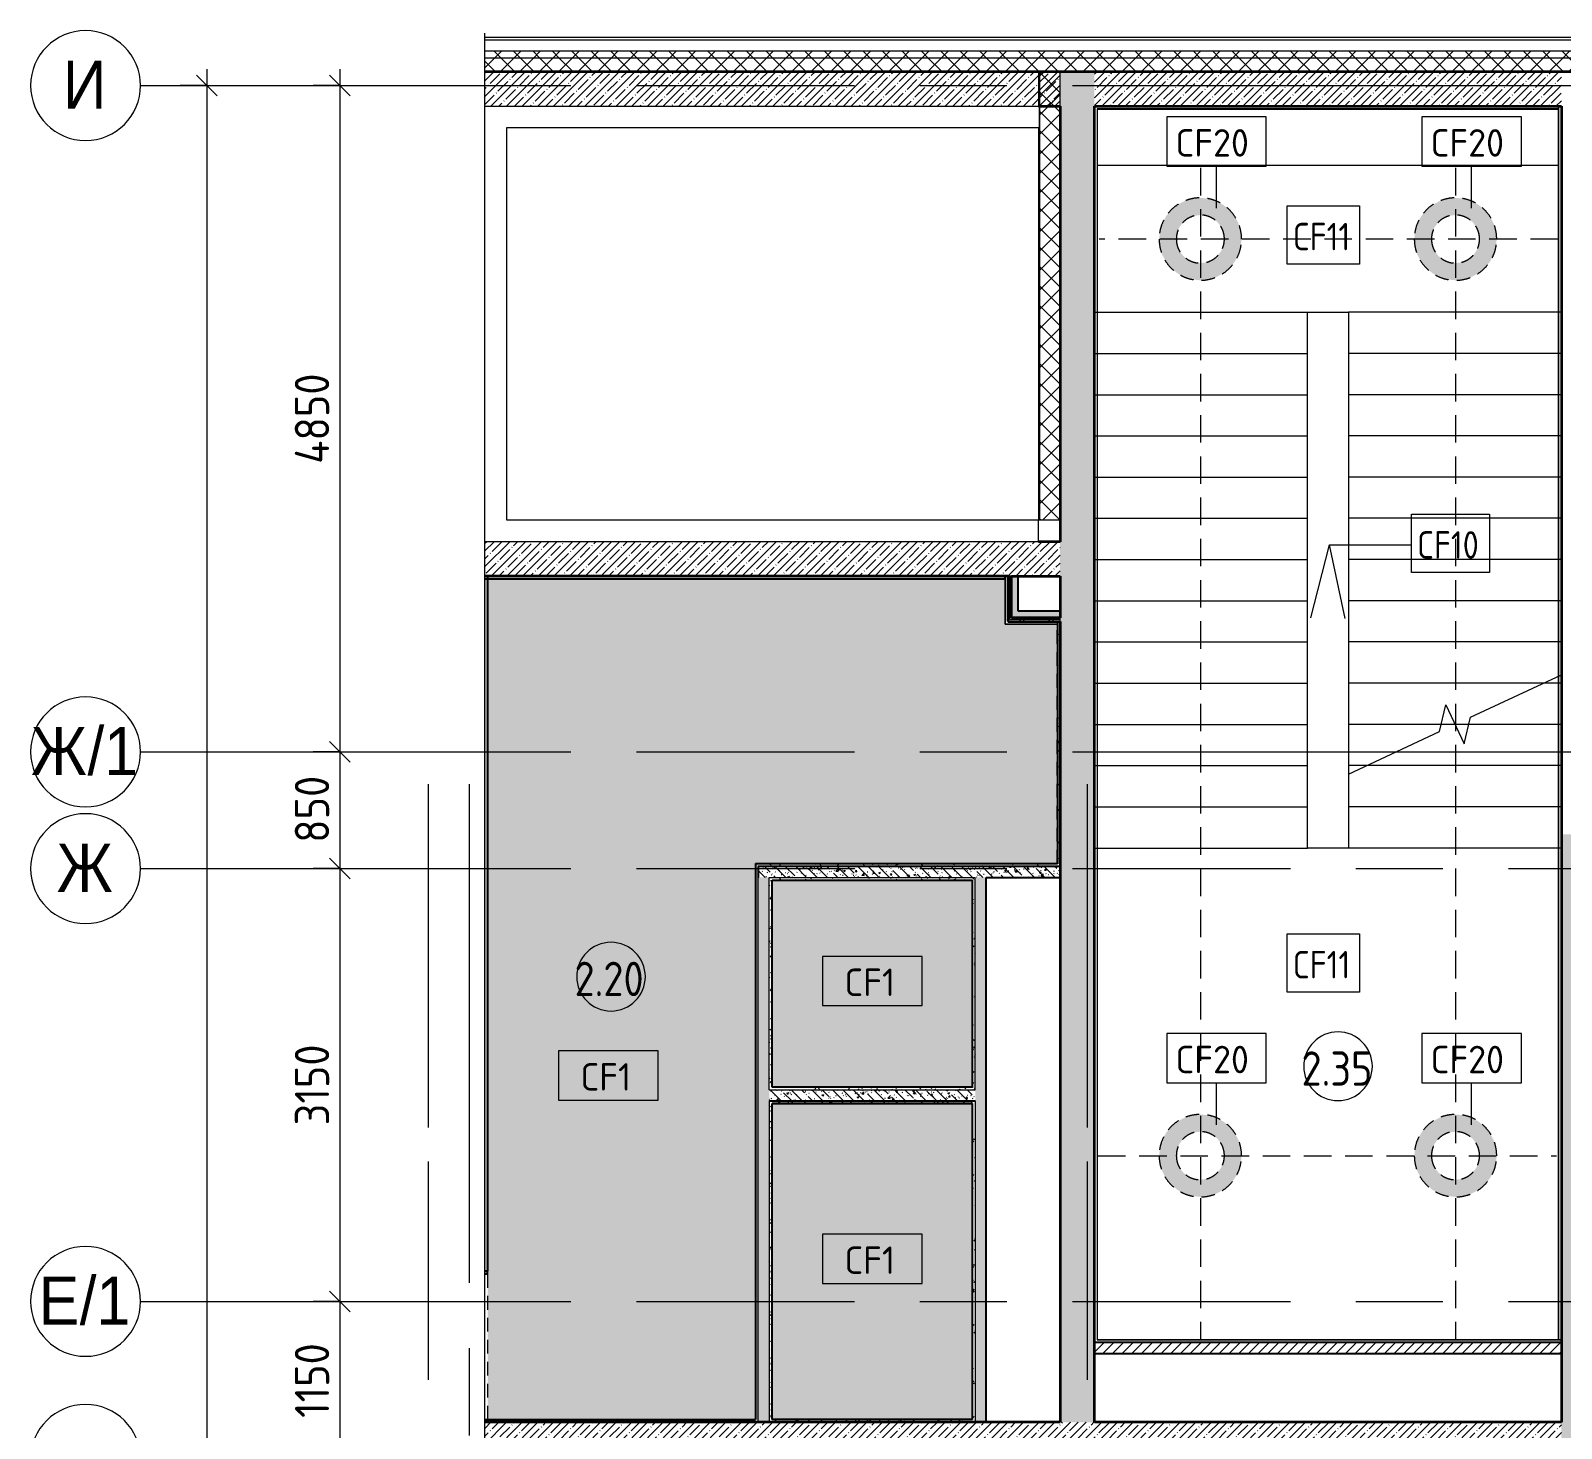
# Model space of a CAD drawing. Header units: millimetres. Extents: x 81663 to 277412, y -8553 to 29000.
# Drawn here: x 81663 to 92810, y 17226 to 27400 of the extents above; entities that cross this region are included whole.
import ezdxf

# ---------------------------------------------------------------- set-up
doc = ezdxf.new("R2010")
doc.units = ezdxf.units.MM
for name, pattern in [('200_ШТРИХ__ш1_п0_6_', [160, 100, -60]), ('ADSK_Штрих_ш2 п1', [300, 200, -100]), ('Осевая', [3175, 635, -476.25, 1587.5, -476.25])]:
    doc.linetypes.add(name, pattern=pattern)
for name, color, linetype, lineweight in [('A-ANNO-DIMS', 7, 'Continuous', 9), ('A-ANNO-DIMS-100', 7, 'Continuous', 9), ('A-AREA-IDEN', 7, 'Continuous', 9), ('A-CLNG-IDEN', 7, 'Continuous', 9), ('A-DETL', 7, 'Continuous', 9), ('A-DETL-1', 7, 'ADSK_Штрих_ш2 п1', 9), ('A-DETL-GENF', 7, 'Continuous', 9), ('A-DETL-MBND', 7, '200_ШТРИХ__ш1_п0_6_', 9), ('A-DETL-MBND-1', 7, 'Continuous', 9), ('A-FLOR', 7, 'Continuous', 9), ('A-WALL', 7, 'Continuous', 9), ('I-WALL', 7, 'Continuous', 9), ('S-STRS-1', 7, 'Continuous', 9), ('S-STRS-MBND', 7, 'Continuous', 9), ('Оси', 7, 'Continuous', 9), ('Оси-1', 7, 'Continuous', 20), ('Оси-2', 7, 'Осевая', 9)]:
    doc.layers.add(name, color=color, linetype=linetype, lineweight=lineweight)
for name, color, linetype, lineweight, true_color in [('A-WALL-1', 7, 'Continuous', 35, 0x3c3c3c), ('A-WALL-2', 7, 'Continuous', 13, 0x3c3c3c), ('A-WALL-3', 7, 'Continuous', 25, 0x3c3c3c), ('A-WALL-FNSH-1', 7, 'Continuous', 13, 0x3c3c3c), ('A-WALL-FNSH-2', 7, 'Continuous', 9, 0x3c3c3c), ('G-ANNO-TEXT-2', 7, 'Continuous', 9, 0x3c3c3c)]:
    doc.layers.add(name, color=color, linetype=linetype, lineweight=lineweight, true_color=true_color)
doc.styles.add('Arial', font='arial.ttf', dxfattribs={"width": 0.9, "height": 350})
doc.styles.add('GOST Common', font='GOST_Common.ttf', dxfattribs={"width": 0.9, "height": 250})
doc.styles.add('GOST Common_1', font='GOST_Common.ttf', dxfattribs={"height": 200})
doc.styles.add('GOST Common_3', font='GOST_Common.ttf', dxfattribs={"width": 0.9, "height": 200})
doc.styles.add('ISOCPEUR', font='isocpeur.ttf', dxfattribs={"width": 0.9, "height": 250})
doc.dimstyles.new('ISO-2_5_0_9К_БОЛЬШОЙ', dxfattribs={"dimscale": 304.8, "dimtxt": 248.995294, "dimasz": 0.492126, "dimexe": 0.393701, "dimexo": 0.984252, "dimgap": 0, "dimtad": 1, "dimdec": 0, "dimrnd": 10, "dimzin": 0, "dimdsep": 46, "dimtxsty": 'ISOCPEUR', "dimblk1": 'OBLIQUE', "dimblk2": 'OBLIQUE', "dimsah": 1, "dimcen": 0.09, "dimdle": 0.393701, "dimazin": 0, "dimtfac": 1, "dimtdec": 4, "dimtix": 1, "dimtmove": 0, "dimatfit": 3, "dimfxl": 1, "dimtvp": 1, "dimtolj": 1, "dimtzin": 0, "dimarcsym": 2})
doc.dimstyles.new('ISO-2_5_0_9К_БОЛЬШОЙ_1', dxfattribs={"dimscale": 304.8, "dimtxt": 248.995294, "dimasz": 0.492126, "dimexe": 0.393701, "dimexo": 0.984252, "dimgap": 0, "dimtad": 1, "dimdec": 0, "dimrnd": 10, "dimzin": 0, "dimdsep": 46, "dimtxsty": 'ISOCPEUR', "dimblk1": 'OBLIQUE', "dimblk2": 'OBLIQUE', "dimsah": 1, "dimcen": 0.09, "dimdle": 0.393701, "dimazin": 0, "dimtfac": 1, "dimtdec": 4, "dimtix": 1, "dimtmove": 2, "dimatfit": 3, "dimfxl": 1, "dimtvp": 1, "dimtolj": 1, "dimtzin": 0, "dimarcsym": 2})
pattern_1 = [(45, (0, 0), (-57.024626, 57.024626), []), (45, (57.025, 0), (-57.024626, 57.024626), [100.806, -20.161, 3.353, -16.808])]
pattern_2 = [(45, (0, 0), (-70.71068, 70.71068), []), (135, (0, 0), (-70.71068, -70.71068), [])]
pattern_3 = [(135, (0, 0), (-75.43415, -75.43415), [106.68, -17.78, 3.556, -17.78]), (135, (0, 75.39), (-75.43415, -75.43415), []), (50, (0, 0), (127.52922, -11.15758), [13.335, -146.685]), (355, (0, 0), (-24.66966, 133.74002), [10.668, -117.348]), (100.451, (10.63, -0.93), (102.85973, 122.58178), [11.333, -124.663]), (46.184, (0, 35.56), (189.75516, -29.43036), [20.002, -220.027]), (96.636, (15.81, 33.1), (166.1822, 173.1996), [17, -186.995]), (351.184, (0, 35.56), (166.18393, 173.19757), [16.002, -176.022]), (21, (17.78, 26.67), (106.13027, -71.58603), [13.335, -146.685]), (326, (17.78, 26.67), (43.26188, 128.93175), [10.668, -117.348]), (71.451, (26.62, 20.7), (149.39198, 57.34505), [11.333, -124.663]), (37.5, (0, 0), (2.162228, 59.188357), [3.353, -112.573, 3.353, -115.773, -117.792]), (37.5, (0, 0), (2.162228, 59.188357), [-235.052, 3.353, -114.44]), (7.5, (0, 0), (46.773857, 70.126152), [3.353, -64.567, 3.353, -109.906, -44.894]), (7.5, (0, 0), (46.773857, 70.126152), [-181.178, 3.353, -41.542]), (327.5, (-39.65, 0), (94.913671, -4.010093), [3.353, -41.097, 3.353, -135.331, -184.023]), (327.5, (-39.65, 0), (94.913671, -4.010093), [-183.134, 3.353, -180.67]), (317.5, (-57.43, 0), (103.69057, 17.79882), [3.353, -54.432, 3.353, -88.748, -130.683]), (317.5, (-57.43, 0), (103.69057, 17.79882), [-149.885, 3.353, -127.33])]
pattern_4 = [(0, (0, 0), (121.92, 30.48), [10.058, -81.382, 10.058, -81.382, -487.68]), (0, (0, 0), (121.92, 30.48), [-182.88, 10.058, -172.822, 10.058, -81.382, -213.36]), (0, (0, 0), (121.92, 30.48), [-457.2, 10.058, -50.902, 10.058, -142.342]), (120, (45.72, 15.24), (-87.356454, 90.345817), [10.058, -81.382, 10.058, -81.382, -487.68]), (120, (45.72, 15.24), (-87.356454, 90.345817), [-182.88, 10.058, -172.822, 10.058, -81.382, -213.36]), (120, (45.72, 15.24), (-87.356454, 90.345817), [-457.2, 10.058, -50.902, 10.058, -142.342]), (240, (60.96, 76.2), (-34.563546, -120.825817), [10.058, -81.382, 10.058, -81.382, -487.68]), (240, (60.96, 76.2), (-34.563546, -120.825817), [-182.88, 10.058, -172.822, 10.058, -81.382, -213.36]), (240, (60.96, 76.2), (-34.563546, -120.825817), [-457.2, 10.058, -50.902, 10.058, -142.342])]
pattern_5 = [(45, (0, 0), (-106.06602, 106.06602), []), (135, (0, 0), (-106.06602, -106.06602), [])]

# ---------------------------------------------------------------- blocks, each defined once
blk = doc.blocks.new('DET_L_Линия разрыва - М100-30654842-План потолков с обозначением видов отделки и геометрии 2 этажа в осях 23-33')
at = {"layer": 'A-DETL-GENF'}
blk.add_line((11740, 0), (0, 0), dxfattribs=at)
blk = doc.blocks.new('Ось сетки - D8-29747960-План потолков с обозначением видов отделки и геометрии 2 этажа в осях 23-33')
at = {"layer": 'Оси-1'}
for start, end in [(360, 180), (180, 360)]:
    blk.add_arc((0, 0), 4, start, end, dxfattribs=at)
blk = doc.blocks.new('DIMBLOCK1-План потолков с обозначением видов отделки и геометрии 2 этажа в осях 23-33')
at = {"layer": 'A-ANNO-DIMS-100'}
for p, q in [((83914, 27120), (83914, 22150)), ((83720, 27000), (84034, 27000)), ((83914, 27000), (83720, 27000)), ((83720, 22150), (84034, 22150)), ((83914, 22150), (83720, 22150))]:
    blk.add_line(p, q, dxfattribs=at)
at = {"layer": 'A-ANNO-DIMS-100', "lineweight": 20}
for p, q in [((83914, 27000), (83839, 27075)), ((83914, 27000), (83989, 26925)), ((83914, 22150), (83839, 22225)), ((83914, 22150), (83989, 22075))]:
    blk.add_line(p, q, dxfattribs=at)
at = {"layer": 'A-ANNO-DIMS-100', "color": 0, "insert": (83587, 24247), "char_height": 250, "width": 787.21, "attachment_point": 1, "rotation": 90, "line_spacing_factor": 1.149209, "style": 'ISOCPEUR'}
blk.add_mtext('4850', dxfattribs=at)
blk = doc.blocks.new('_Oblique')
at = {"color": 0, "linetype": 'ByBlock', "lineweight": -2}
blk.add_line((-0.5, -0.5), (0.5, 0.5), dxfattribs=at)
blk = doc.blocks.new('DIMBLOCK2-План потолков с обозначением видов отделки и геометрии 2 этажа в осях 23-33')
at = {"layer": 'A-ANNO-DIMS-100', "lineweight": 20}
for p, q in [((83914, 22150), (83839, 22225)), ((83914, 22150), (83989, 22075)), ((83914, 21300), (83839, 21375)), ((83914, 21300), (83989, 21225))]:
    blk.add_line(p, q, dxfattribs=at)
at = {"layer": 'A-ANNO-DIMS-100'}
for p, q in [((83720, 22150), (84034, 22150)), ((83914, 22150), (83720, 22150)), ((83914, 22150), (83914, 21300)), ((83720, 21300), (84034, 21300)), ((83914, 21300), (83720, 21300))]:
    blk.add_line(p, q, dxfattribs=at)
at = {"layer": 'A-ANNO-DIMS-100', "color": 0, "insert": (83587, 21488), "char_height": 250, "width": 568.86, "attachment_point": 1, "rotation": 90, "line_spacing_factor": 1.149209, "style": 'ISOCPEUR'}
blk.add_mtext('850', dxfattribs=at)
blk = doc.blocks.new('DIMBLOCK3-План потолков с обозначением видов отделки и геометрии 2 этажа в осях 23-33')
at = {"layer": 'A-ANNO-DIMS-100'}
for p, q in [((83720, 21300), (84034, 21300)), ((83914, 21300), (83720, 21300)), ((83914, 21300), (83914, 18150)), ((83720, 18150), (84034, 18150)), ((83914, 18150), (83720, 18150))]:
    blk.add_line(p, q, dxfattribs=at)
at = {"layer": 'A-ANNO-DIMS-100', "lineweight": 20}
for p, q in [((83914, 21300), (83839, 21375)), ((83914, 21300), (83989, 21225)), ((83914, 18150), (83839, 18225)), ((83914, 18150), (83989, 18075))]:
    blk.add_line(p, q, dxfattribs=at)
at = {"layer": 'A-ANNO-DIMS-100', "color": 0, "insert": (83587, 19431), "char_height": 250, "width": 706.76, "attachment_point": 1, "rotation": 90, "line_spacing_factor": 1.149209, "style": 'ISOCPEUR'}
blk.add_mtext('3150', dxfattribs=at)
blk = doc.blocks.new('DIMBLOCK4-План потолков с обозначением видов отделки и геометрии 2 этажа в осях 23-33')
at = {"layer": 'A-ANNO-DIMS-100', "lineweight": 20}
for p, q in [((83914, 18150), (83839, 18225)), ((83914, 18150), (83989, 18075)), ((83914, 17000), (83839, 17075)), ((83914, 17000), (83989, 16925))]:
    blk.add_line(p, q, dxfattribs=at)
at = {"layer": 'A-ANNO-DIMS-100'}
for p, q in [((83720, 18150), (84034, 18150)), ((83914, 18150), (83720, 18150)), ((83914, 18150), (83914, 17000)), ((83720, 17000), (84034, 17000)), ((83914, 17000), (83720, 17000))]:
    blk.add_line(p, q, dxfattribs=at)
at = {"layer": 'A-ANNO-DIMS-100', "color": 0, "insert": (83587, 17302), "char_height": 250, "width": 655.05, "attachment_point": 1, "rotation": 90, "line_spacing_factor": 1.149209, "style": 'ISOCPEUR'}
blk.add_mtext('1150', dxfattribs=at)
blk = doc.blocks.new('DIMBLOCK13-План потолков с обозначением видов отделки и геометрии 2 этажа в осях 23-33')
at = {"layer": 'A-ANNO-DIMS-100'}
for p, q in [((82947, 27120), (82947, -120)), ((82753, 27000), (83067, 27000)), ((82947, 27000), (82753, 27000)), ((82753, 0), (83067, 0)), ((82947, 0), (82753, 0))]:
    blk.add_line(p, q, dxfattribs=at)
at = {"layer": 'A-ANNO-DIMS-100', "lineweight": 20}
for p, q in [((82947, 27000), (82872, 27075)), ((82947, 27000), (83022, 26925)), ((82947, 0), (82872, 75)), ((82947, 0), (83022, -75))]:
    blk.add_line(p, q, dxfattribs=at)
at = {"layer": 'A-ANNO-DIMS-100', "color": 0, "insert": (82620, 13836), "char_height": 250, "width": 948.1, "attachment_point": 1, "rotation": 90, "line_spacing_factor": 1.149209, "style": 'ISOCPEUR'}
blk.add_mtext('27000', dxfattribs=at)
blk = doc.blocks.new('М_потолков - Марка_ Имя типа-25382930-План потолков с обозначением видов отделки и геометрии 2 этажа в осях 23-33')
at = {"layer": 'A-CLNG-IDEN'}
for p, q in [((3.625, 1.984375), (-3.625, 1.984375)), ((-3.625, 1.984375), (-3.625, -1.59375)), ((3.625, -1.59375), (3.625, 1.984375)), ((-3.625, -1.59375), (3.625, -1.59375))]:
    blk.add_line(p, q, dxfattribs=at)
blk = doc.blocks.new('Марка_Помещения - Номер-25198446-План потолков с обозначением видов отделки и геометрии 2 этажа в осях 23-33')
at = {"layer": 'A-AREA-IDEN'}
for start, end in [(360, 180), (180, 360)]:
    blk.add_arc((0, 0), 2.5, start, end, dxfattribs=at)

msp = doc.modelspace()

# ---------------------------------------------------------------- hatches: boundary and pattern name
at = {"layer": 'A-DETL-MBND-1'}
h = msp.add_hatch(color=256, dxfattribs=at)
h.paths.add_polyline_path([(90181, 25582.8), (90239.5, 25588.6), (90295.8, 25605.7), (90347.7, 25633.4), (90393.1, 25670.7), (90430.4, 25716.2), (90458.2, 25768), (90475.2, 25824.3), (90481, 25882.8), (90475.2, 25941.4), (90458.2, 25997.6), (90430.4, 26049.5), (90393.1, 26095), (90347.7, 26132.3), (90295.8, 26160), (90239.5, 26177.1), (90181, 26182.8), (90122.5, 26177.1), (90066.2, 26160), (90014.3, 26132.3), (89968.9, 26095), (89931.6, 26049.5), (89903.8, 25997.6), (89886.8, 25941.4), (89881, 25882.8), (89886.8, 25824.3), (89903.8, 25768), (89931.6, 25716.2), (89968.9, 25670.7), (90014.3, 25633.4), (90066.2, 25605.7), (90122.5, 25588.6)])
h.paths.add_polyline_path([(90181, 25707.8), (90135.7, 25713.8), (90093.5, 25731.3), (90057.3, 25759.1), (90029.4, 25795.3), (90012, 25837.5), (90006, 25882.8), (90012, 25928.1), (90029.4, 25970.3), (90057.3, 26006.6), (90093.5, 26034.4), (90135.7, 26051.9), (90181, 26057.8), (90226.3, 26051.9), (90268.5, 26034.4), (90304.7, 26006.6), (90332.6, 25970.3), (90350, 25928.1), (90356, 25882.8), (90350, 25837.5), (90332.6, 25795.3), (90304.7, 25759.1), (90268.5, 25731.3), (90226.3, 25713.8)])
h = msp.add_hatch(color=256, dxfattribs=at)
h.paths.add_polyline_path([(92039, 25582.8), (92097.5, 25588.6), (92153.8, 25605.7), (92205.7, 25633.4), (92251.1, 25670.7), (92288.4, 25716.2), (92316.2, 25768), (92333.2, 25824.3), (92339, 25882.8), (92333.2, 25941.4), (92316.2, 25997.6), (92288.4, 26049.5), (92251.1, 26095), (92205.7, 26132.3), (92153.8, 26160), (92097.5, 26177.1), (92039, 26182.8), (91980.5, 26177.1), (91924.2, 26160), (91872.3, 26132.3), (91826.9, 26095), (91789.6, 26049.5), (91761.8, 25997.6), (91744.8, 25941.4), (91739, 25882.8), (91744.8, 25824.3), (91761.8, 25768), (91789.6, 25716.2), (91826.9, 25670.7), (91872.3, 25633.4), (91924.2, 25605.7), (91980.5, 25588.6)])
h.paths.add_polyline_path([(92039, 25707.8), (91993.7, 25713.8), (91951.5, 25731.3), (91915.3, 25759.1), (91887.4, 25795.3), (91870, 25837.5), (91864, 25882.8), (91870, 25928.1), (91887.4, 25970.3), (91915.3, 26006.6), (91951.5, 26034.4), (91993.7, 26051.9), (92039, 26057.8), (92084.3, 26051.9), (92126.5, 26034.4), (92162.7, 26006.6), (92190.6, 25970.3), (92208, 25928.1), (92214, 25882.8), (92208, 25837.5), (92190.6, 25795.3), (92162.7, 25759.1), (92126.5, 25731.3), (92084.3, 25713.8)])
for points in [[(86940.7, 17291), (86940.7, 21336.8), (89139, 21336.8), (89139, 23080), (88760, 23080), (88760, 23409), (84991, 23409), (84991, 17291), (85836.8, 17291)], [(88520.7, 19711), (88520.7, 21214.8), (87062.7, 21214.8), (87062.7, 19711), (87130.9, 19711)], [(88520.7, 17291), (88520.7, 19589), (87062.7, 19589), (87062.7, 17291), (87130.9, 17291)]]:
    msp.add_hatch(color=256, dxfattribs=at).paths.add_polyline_path(points)
h = msp.add_hatch(color=256, dxfattribs=at)
h.paths.add_polyline_path([(90181, 18910.5), (90239.5, 18916.3), (90295.8, 18933.3), (90347.7, 18961.1), (90393.1, 18998.4), (90430.4, 19043.8), (90458.2, 19095.7), (90475.2, 19152), (90481, 19210.5), (90475.2, 19269), (90458.2, 19325.3), (90430.4, 19377.2), (90393.1, 19422.6), (90347.7, 19459.9), (90295.8, 19487.7), (90239.5, 19504.7), (90181, 19510.5), (90122.5, 19504.7), (90066.2, 19487.7), (90014.3, 19459.9), (89968.9, 19422.6), (89931.6, 19377.2), (89903.8, 19325.3), (89886.8, 19269), (89881, 19210.5), (89886.8, 19152), (89903.8, 19095.7), (89931.6, 19043.8), (89968.9, 18998.4), (90014.3, 18961.1), (90066.2, 18933.3), (90122.5, 18916.3)])
h.paths.add_polyline_path([(90181, 19035.5), (90135.7, 19041.5), (90093.5, 19058.9), (90057.3, 19086.8), (90029.4, 19123), (90012, 19165.2), (90006, 19210.5), (90012, 19255.8), (90029.4, 19298), (90057.3, 19334.2), (90093.5, 19362.1), (90135.7, 19379.5), (90181, 19385.5), (90226.3, 19379.5), (90268.5, 19362.1), (90304.7, 19334.2), (90332.6, 19298), (90350, 19255.8), (90356, 19210.5), (90350, 19165.2), (90332.6, 19123), (90304.7, 19086.8), (90268.5, 19058.9), (90226.3, 19041.5)])
h = msp.add_hatch(color=256, dxfattribs=at)
h.paths.add_polyline_path([(92039, 18910.5), (92097.5, 18916.3), (92153.8, 18933.3), (92205.7, 18961.1), (92251.1, 18998.4), (92288.4, 19043.8), (92316.2, 19095.7), (92333.2, 19152), (92339, 19210.5), (92333.2, 19269), (92316.2, 19325.3), (92288.4, 19377.2), (92251.1, 19422.6), (92205.7, 19459.9), (92153.8, 19487.7), (92097.5, 19504.7), (92039, 19510.5), (91980.5, 19504.7), (91924.2, 19487.7), (91872.3, 19459.9), (91826.9, 19422.6), (91789.6, 19377.2), (91761.8, 19325.3), (91744.8, 19269), (91739, 19210.5), (91744.8, 19152), (91761.8, 19095.7), (91789.6, 19043.8), (91826.9, 18998.4), (91872.3, 18961.1), (91924.2, 18933.3), (91980.5, 18916.3)])
h.paths.add_polyline_path([(92039, 19035.5), (91993.7, 19041.5), (91951.5, 19058.9), (91915.3, 19086.8), (91887.4, 19123), (91870, 19165.2), (91864, 19210.5), (91870, 19255.8), (91887.4, 19298), (91915.3, 19334.2), (91951.5, 19362.1), (91993.7, 19379.5), (92039, 19385.5), (92084.3, 19379.5), (92126.5, 19362.1), (92162.7, 19334.2), (92190.6, 19298), (92208, 19255.8), (92214, 19210.5), (92208, 19165.2), (92190.6, 19123), (92162.7, 19086.8), (92126.5, 19058.9), (92084.3, 19041.5)])
at = {"layer": 'A-WALL'}
h = msp.add_hatch(dxfattribs=at)
h.set_pattern_fill('FP_2', color=256, style=0, pattern_type=2)
h.set_pattern_definition(pattern_2)
h.paths.add_polyline_path([(93160, 27200), (93160, 27250), (84970.7, 27250), (84970.7, 27200), (93060, 27200)])
h = msp.add_hatch(dxfattribs=at)
h.set_pattern_fill('FP_2', color=256, style=0, pattern_type=2)
h.set_pattern_definition(pattern_2)
h.paths.add_polyline_path([(93060, 27100), (93060, 27200), (84970.7, 27200), (84970.7, 27100), (92307.1, 27100)])
h = msp.add_hatch(dxfattribs=at)
h.set_pattern_fill('FP_2', color=256, style=0, pattern_type=2)
h.set_pattern_definition(pattern_2)
h.paths.add_polyline_path([(89010, 23838), (89160, 23838), (89160, 27100), (89010, 27100), (89010, 23871.8)])
at = {"layer": 'I-WALL'}
h = msp.add_hatch(dxfattribs=at)
h.set_pattern_fill('FP_1', color=256, style=0, pattern_type=2)
h.set_pattern_definition(pattern_1)
h.paths.add_polyline_path([(89160, 26850), (89160, 27100), (84970.7, 27100), (84970.7, 26850), (89002, 26850)])
h = msp.add_hatch(dxfattribs=at)
h.set_pattern_fill('FP_1', color=256, style=0, pattern_type=2)
h.set_pattern_definition(pattern_1)
h.paths.add_polyline_path([(89160, 17270), (89410, 17270), (89410, 27100), (89160, 27100), (89160, 18654.9)])
h = msp.add_hatch(dxfattribs=at)
h.set_pattern_fill('FP_1', color=256, style=0, pattern_type=2)
h.set_pattern_definition(pattern_1)
h.paths.add_polyline_path([(92790, 26850), (92810, 26850), (92810, 27100), (89410, 27100), (89410, 26850), (92789, 26850)])
h = msp.add_hatch(dxfattribs=at)
h.set_pattern_fill('FP_1', color=256, style=0, pattern_type=2)
h.set_pattern_definition(pattern_1)
h.paths.add_polyline_path([(89160, 23430), (89160, 23680), (84970.7, 23680), (84970.7, 23430), (89072, 23430)])
h = msp.add_hatch(dxfattribs=at)
h.set_pattern_fill('FP_17', color=256, style=0, pattern_type=2)
h.set_pattern_definition(pattern_4)
h.paths.add_polyline_path([(88760, 23410), (88760, 23430), (84970.7, 23430), (84970.7, 23410), (88424.9, 23410)])
h = msp.add_hatch(dxfattribs=at)
h.set_pattern_fill('FP_17', color=256, style=0, pattern_type=2)
h.set_pattern_definition(pattern_4)
h.paths.add_polyline_path([(84990, 18370), (84990, 23430), (84970.7, 23430), (84970.7, 18370)])
h = msp.add_hatch(dxfattribs=at)
h.set_pattern_fill('FP_26', color=256, style=0, pattern_type=2)
h.set_pattern_definition(pattern_5)
h.paths.add_polyline_path([(88792.5, 23100), (88792.5, 23430), (88780, 23430), (88780, 23100)])
h = msp.add_hatch(dxfattribs=at)
h.set_pattern_fill('FP_26', color=256, style=0, pattern_type=2)
h.set_pattern_definition(pattern_5)
h.paths.add_polyline_path([(88805, 23112.5), (88805, 23430), (88792.5, 23430), (88792.5, 23112.5)])
for points in [[(88855, 23125), (88855, 23430), (88805, 23430), (88805, 23125)], [(88855, 23125), (89160, 23125), (89160, 23175), (88855, 23175)]]:
    msp.add_hatch(color=256, dxfattribs=at).paths.add_polyline_path(points)
h = msp.add_hatch(dxfattribs=at)
h.set_pattern_fill('FP_26', color=256, style=0, pattern_type=2)
h.set_pattern_definition(pattern_5)
h.paths.add_polyline_path([(89160, 23100), (89160, 23112.5), (88792.5, 23112.5), (88792.5, 23100), (89072, 23100)])
h = msp.add_hatch(dxfattribs=at)
h.set_pattern_fill('FP_26', color=256, style=0, pattern_type=2)
h.set_pattern_definition(pattern_5)
h.paths.add_polyline_path([(89072, 23112.5), (89160, 23112.5), (89160, 23125), (88805, 23125), (88805, 23112.5), (88855, 23112.5)])
h = msp.add_hatch(dxfattribs=at)
h.set_pattern_fill('FP_17', color=256, style=0, pattern_type=2)
h.set_pattern_definition(pattern_4)
h.paths.add_polyline_path([(89140, 21335.8), (89160, 21335.8), (89160, 23100), (89140, 23100), (89140, 21336.8)])
h = msp.add_hatch(dxfattribs=at)
h.set_pattern_fill('FP_1', color=256, style=0, pattern_type=2)
h.set_pattern_definition(pattern_1)
h.paths.add_polyline_path([(92810, 13620), (93030, 13620), (93030, 21550), (92810, 21550), (92810, 13640)])
h = msp.add_hatch(dxfattribs=at)
h.set_pattern_fill('FP_17', color=256, style=0, pattern_type=2)
h.set_pattern_definition(pattern_4)
h.paths.add_polyline_path([(86961.7, 17290), (86961.7, 21335.8), (86941.7, 21335.8), (86941.7, 17290)])
h = msp.add_hatch(dxfattribs=at)
h.set_pattern_fill('FP_17', color=256, style=0, pattern_type=2)
h.set_pattern_definition(pattern_4)
h.paths.add_polyline_path([(89160, 21315.8), (89160, 21335.8), (86961.7, 21335.8), (86961.7, 21315.8), (87130.9, 21315.8)])
h = msp.add_hatch(dxfattribs=at)
h.set_pattern_fill('FP_8', color=256, style=0, pattern_type=2)
h.set_pattern_definition(pattern_3)
h.paths.add_polyline_path([(89160, 21235.8), (89160, 21315.8), (86961.7, 21315.8), (86961.7, 21235.8), (88621.7, 21235.8)])
h = msp.add_hatch(dxfattribs=at)
h.set_pattern_fill('FP_8', color=256, style=0, pattern_type=2)
h.set_pattern_definition(pattern_3)
h.paths.add_polyline_path([(87041.7, 17270), (87041.7, 21235.8), (86961.7, 21235.8), (86961.7, 17270)])
h = msp.add_hatch(dxfattribs=at)
h.set_pattern_fill('FP_17', color=256, style=0, pattern_type=2)
h.set_pattern_definition(pattern_4)
h.paths.add_polyline_path([(87041.7, 19690), (87061.7, 19690), (87061.7, 21235.8), (87041.7, 21235.8), (87041.7, 20741.7)])
h = msp.add_hatch(dxfattribs=at)
h.set_pattern_fill('FP_17', color=256, style=0, pattern_type=2)
h.set_pattern_definition(pattern_4)
h.paths.add_polyline_path([(88520.7, 21215.8), (88521.7, 21215.8), (88521.7, 21235.8), (87061.7, 21235.8), (87061.7, 21215.8), (87130.9, 21215.8)])
h = msp.add_hatch(dxfattribs=at)
h.set_pattern_fill('FP_17', color=256, style=0, pattern_type=2)
h.set_pattern_definition(pattern_4)
h.paths.add_polyline_path([(88521.7, 19710), (88541.7, 19710), (88541.7, 21235.8), (88521.7, 21235.8), (88521.7, 19711)])
h = msp.add_hatch(dxfattribs=at)
h.set_pattern_fill('FP_8', color=256, style=0, pattern_type=2)
h.set_pattern_definition(pattern_3)
h.paths.add_polyline_path([(88621.7, 16180), (88621.7, 17050), (88541.7, 17050), (88541.7, 16180)])
h.paths.add_polyline_path([(88541.7, 17270), (88621.7, 17270), (88621.7, 21235.8), (88541.7, 21235.8), (88541.7, 17290)])
h = msp.add_hatch(dxfattribs=at)
h.set_pattern_fill('FP_8', color=256, style=0, pattern_type=2)
h.set_pattern_definition(pattern_3)
h.paths.add_polyline_path([(88541.7, 19610), (88541.7, 19690), (87041.7, 19690), (87041.7, 19610), (87130.9, 19610)])
h = msp.add_hatch(dxfattribs=at)
h.set_pattern_fill('FP_17', color=256, style=0, pattern_type=2)
h.set_pattern_definition(pattern_4)
h.paths.add_polyline_path([(88541.7, 19690), (88541.7, 19710), (87061.7, 19710), (87061.7, 19690), (87130.9, 19690)])
h = msp.add_hatch(dxfattribs=at)
h.set_pattern_fill('FP_17', color=256, style=0, pattern_type=2)
h.set_pattern_definition(pattern_4)
h.paths.add_polyline_path([(88521.7, 19590), (88541.7, 19590), (88541.7, 19610), (87041.7, 19610), (87041.7, 19590), (88520.7, 19590)])
h = msp.add_hatch(dxfattribs=at)
h.set_pattern_fill('FP_17', color=256, style=0, pattern_type=2)
h.set_pattern_definition(pattern_4)
h.paths.add_polyline_path([(87041.7, 17270), (87061.7, 17270), (87061.7, 19590), (87041.7, 19590), (87041.7, 18654.9)])
h = msp.add_hatch(dxfattribs=at)
h.set_pattern_fill('FP_17', color=256, style=0, pattern_type=2)
h.set_pattern_definition(pattern_4)
h.paths.add_polyline_path([(88541.7, 17290), (88541.7, 19590), (88521.7, 19590), (88521.7, 17290)])
h = msp.add_hatch(dxfattribs=at)
h.set_pattern_fill('FP_17', color=256, style=0, pattern_type=2)
h.set_pattern_definition(pattern_4)
h.paths.add_polyline_path([(84970.7, 18349.5), (84991, 18349.5), (84990, 18369.5), (84970.7, 18369.5), (84970.7, 18368.1)])
h = msp.add_hatch(dxfattribs=at)
h.set_pattern_fill('FP_4', color=256, style=0, pattern_type=2)
h.set_pattern_definition([(45, (0, 0), (-35.35534, 35.35534), [])])
h.paths.add_polyline_path([(92810, 17770), (92810, 17850), (89410, 17850), (89410, 17770), (92307.1, 17770)])
h = msp.add_hatch(dxfattribs=at)
h.set_pattern_fill('FP_17', color=256, style=0, pattern_type=2)
h.set_pattern_definition(pattern_4)
h.paths.add_polyline_path([(86961.7, 17270), (86961.7, 17290), (84970.7, 17290), (84970.7, 17270), (86490, 17270)])
h = msp.add_hatch(dxfattribs=at)
h.set_pattern_fill('FP_17', color=256, style=0, pattern_type=2)
h.set_pattern_definition(pattern_4)
h.paths.add_polyline_path([(88541.7, 17270), (88541.7, 17290), (87061.7, 17290), (87061.7, 17270), (87130.9, 17270)])
h = msp.add_hatch(dxfattribs=at)
h.set_pattern_fill('FP_1', color=256, style=0, pattern_type=2)
h.set_pattern_definition(pattern_1)
h.paths.add_polyline_path([(86270, 17050), (86490, 17050), (86490, 17270), (84970.7, 17269.9), (84970.7, 17050), (85836.8, 17050)])
h = msp.add_hatch(dxfattribs=at)
h.set_pattern_fill('FP_1', color=256, style=0, pattern_type=2)
h.set_pattern_definition(pattern_1)
h.paths.add_polyline_path([(92307.1, 17050), (92810, 17050), (92810, 17270), (86490, 17270), (86490, 17050), (90990.7, 17050)])

# ---------------------------------------------------------------- linework, layer by layer
at = {"layer": 'A-CLNG-IDEN'}
for p, q in [((90298.4, 26107.9), (90298.4, 26413.8)), ((92156.4, 26107.9), (92156.4, 26413.8)), ((90298.4, 19435.6), (90298.4, 19741.4)), ((92156.4, 19435.6), (92156.4, 19741.4))]:
    msp.add_line(p, q, dxfattribs=at)
at = {"layer": 'A-DETL'}
for p, q in [((90960, 25350), (91260, 25350)), ((90960, 21450), (90960, 25350)), ((91260, 25350), (91260, 21450)), ((91260, 21450), (90960, 21450))]:
    msp.add_line(p, q, dxfattribs=at)
at = {"layer": 'A-DETL-1'}
for p, q in [((90181, 26400.7), (90181, 17870)), ((92039, 26400.7), (92039, 17870)), ((92785.2, 25882.8), (89443.3, 25882.8)), ((89435.7, 19210.5), (92774, 19210.5))]:
    msp.add_line(p, q, dxfattribs=at)
at = {"layer": 'A-DETL-MBND'}
for p, q in [((88760, 23409), (84991, 23409)), ((84991, 23409), (84991, 18369.5)), ((88760, 23080), (88760, 23409)), ((89139, 23080), (88760, 23080)), ((89139, 21336.8), (89139, 23080)), ((86940.7, 17291), (86940.7, 21336.8)), ((86940.7, 21336.8), (89139, 21336.8)), ((88520.7, 21214.8), (87062.7, 21214.8)), ((87062.7, 21214.8), (87062.7, 19711)), ((88520.7, 19711), (88520.7, 21214.8)), ((87062.7, 19711), (88520.7, 19711)), ((88520.7, 19589), (87062.7, 19589)), ((87062.7, 19589), (87062.7, 17291)), ((88520.7, 17291), (88520.7, 19589)), ((84991, 18349.5), (84991, 17291)), ((84991, 17291), (86940.7, 17291)), ((87062.7, 17291), (88520.7, 17291))]:
    msp.add_line(p, q, dxfattribs=at)
for centre, radius, start, end in [((90181, 25882.8), 300, 0, 180), ((92039, 25882.8), 300, 0, 180), ((90181, 25882.8), 175, 0, 180), ((92039, 25882.8), 175, 0, 180), ((90181, 25882.8), 300, 180, 0), ((90181, 25882.8), 175, 180, 0), ((92039, 25882.8), 300, 180, 0), ((92039, 25882.8), 175, 180, 0), ((90181, 19210.5), 300, 0, 180), ((92039, 19210.5), 300, 0, 180), ((90181, 19210.5), 175, 0, 180), ((92039, 19210.5), 175, 0, 180), ((90181, 19210.5), 300, 180, 360), ((90181, 19210.5), 175, 180, 0), ((92039, 19210.5), 300, 180, 360), ((92039, 19210.5), 175, 180, 0)]:
    msp.add_arc(centre, radius, start, end, dxfattribs=at)
at = {"layer": 'A-FLOR'}
for p, q in [((89430, 26830), (89430, 26829)), ((92790, 26830), (92789, 26830)), ((89430, 26420), (92790, 26420))]:
    msp.add_line(p, q, dxfattribs=at)
at = {"layer": 'A-WALL'}
for p, q in [((93210, 27250), (84970.7, 27250)), ((93160, 27200), (84970.7, 27200)), ((89010, 27100), (89010, 23838)), ((84970.7, 26850), (89002, 26850)), ((89431, 26829), (89430, 26829)), ((92789, 26829), (92789, 26830)), ((85128, 26692), (85128, 23838)), ((89002, 26692), (85128, 26692)), ((85128, 23838), (89002, 23838)), ((89002, 23680), (89002, 23838)), ((89002, 23680), (84970.7, 23680)), ((88805, 23430), (88780, 23430)), ((88792.5, 23112.5), (88792.5, 23430)), ((89160, 23112.5), (88792.5, 23112.5)), ((89160, 23100), (89160, 23125)), ((86961.7, 17270), (86961.7, 21235.8)), ((87041.7, 21235.8), (88541.7, 21235.8)), ((87041.7, 19690), (87041.7, 21235.8)), ((88541.7, 19690), (88541.7, 21235.8)), ((87041.7, 19690), (88541.7, 19690)), ((87041.7, 19610), (87041.7, 17270)), ((88541.7, 19610), (88541.7, 17270)), ((89430, 17871), (89431, 17871)), ((92789, 17871), (92790, 17871))]:
    msp.add_line(p, q, dxfattribs=at)
at = {"layer": 'A-WALL-1'}
for p, q in [((89160, 27100), (84970.7, 27100)), ((93060, 27100), (89160, 27100)), ((89002, 26850), (89160, 26850)), ((89160, 26850), (89160, 23680)), ((89410, 17270), (89410, 26850)), ((89410, 26850), (92810, 26850)), ((92810, 26850), (92810, 17270)), ((89160, 23680), (89002, 23680)), ((88780, 23430), (84970.7, 23430)), ((88780, 23430), (88780, 23100)), ((88805, 23430), (89160, 23430)), ((88805, 23125), (88805, 23430)), ((89160, 23430), (89160, 23125)), ((88780, 23100), (89160, 23100)), ((89160, 23125), (88805, 23125)), ((89160, 23100), (89160, 17270)), ((89160, 17270), (84970.7, 17270)), ((92810, 17270), (89410, 17270))]:
    msp.add_line(p, q, dxfattribs=at)
at = {"layer": 'A-WALL-2'}
for p, q in [((93290, 27330), (84970.7, 27330)), ((89160, 27100), (93060, 27100)), ((89160, 26850), (89160, 27100)), ((89010, 23838), (89160, 23838))]:
    msp.add_line(p, q, dxfattribs=at)
at = {"layer": 'A-WALL-3'}
for p, q in [((84970.7, 23410), (88760, 23410)), ((84990, 23430), (84990, 18370)), ((88760, 23410), (88760, 23430)), ((88855, 23175), (88855, 23430)), ((89160, 23175), (88855, 23175)), ((89140, 23100), (89140, 21335.8)), ((86941.7, 21335.8), (86941.7, 17290)), ((89140, 21335.8), (86941.7, 21335.8)), ((89160, 21315.8), (86961.7, 21315.8)), ((86961.7, 21315.8), (86961.7, 21235.8)), ((87061.7, 19710), (87061.7, 21215.8)), ((87061.7, 21215.8), (88521.7, 21215.8)), ((88521.7, 19710), (88521.7, 21215.8)), ((88621.7, 21235.8), (89160, 21235.8)), ((88621.7, 17270), (88621.7, 21235.8)), ((88521.7, 19710), (87061.7, 19710)), ((87041.7, 19610), (88541.7, 19610)), ((87061.7, 17290), (87061.7, 19590)), ((88521.7, 19590), (87061.7, 19590)), ((88521.7, 17290), (88521.7, 19590)), ((84970.7, 18370), (84990, 18370)), ((84991, 18369.5), (84970.7, 18369.5)), ((84970.7, 18349.5), (84991, 18349.5)), ((84991, 18349.5), (84991, 18369.5)), ((92810, 17850), (89410, 17850)), ((89410, 17770), (92810, 17770)), ((84970.7, 17290), (86941.7, 17290)), ((88521.7, 17290), (87061.7, 17290))]:
    msp.add_line(p, q, dxfattribs=at)
at = {"layer": 'A-WALL-FNSH-1'}
for p, q in [((89007, 27100), (89007, 23838)), ((92789, 26830), (89430, 26830)), ((89430, 26830), (89430, 26829)), ((89430, 26829), (89430, 17871)), ((89431, 26829), (92789, 26829)), ((89431, 17871), (89431, 26829)), ((92789, 26850), (92789, 26830)), ((92789, 26829), (92789, 23789.6)), ((92790, 23789.6), (92790, 26850)), ((89007, 23838), (89010, 23838)), ((92789, 23789.6), (92790, 23789.6)), ((84991, 23409), (88759, 23409)), ((84991, 18369.5), (84991, 23409)), ((88759, 23409), (88759, 23079)), ((88760, 23080), (88760, 23410)), ((92790, 23478.2), (92789, 23478.2)), ((92789, 23478.2), (92789, 17871)), ((92790, 17871), (92790, 23478.2)), ((88759, 23079), (89139, 23079)), ((89140, 23080), (88760, 23080)), ((89139, 23079), (89139, 21336.8)), ((86940.7, 21336.8), (86940.7, 17291)), ((89139, 21336.8), (86940.7, 21336.8)), ((92790, 21389.6), (92789, 21389.6)), ((92789, 21387), (92790, 21387)), ((87062.7, 21214.8), (88521.7, 21214.8)), ((87062.7, 19711), (87062.7, 21214.8)), ((88520.7, 21215.8), (88520.7, 19710)), ((88521.7, 19711), (87062.7, 19711)), ((88521.7, 19710), (88521.7, 19710)), ((87062.7, 19589), (88520.7, 19589)), ((87062.7, 17291), (87062.7, 19589)), ((88520.7, 19589), (88520.7, 17291)), ((84970.7, 18348.5), (84991, 18348.5)), ((84990, 18370), (84990, 18369.5)), ((84991, 18348.5), (84991, 18349.5)), ((89430, 17871), (89430, 17870)), ((89430, 17870), (92800, 17870)), ((92789, 17871), (89431, 17871)), ((92800, 17871), (92790, 17871)), ((92800, 17870), (92800, 17871)), ((86940.7, 17291), (84970.7, 17291)), ((88520.7, 17291), (87062.7, 17291))]:
    msp.add_line(p, q, dxfattribs=at)
at = {"layer": 'A-WALL-FNSH-2'}
for p, q in [((93310, 27350), (84970.7, 27350)), ((89002, 27100), (89002, 26850)), ((89002, 26692), (89002, 23838)), ((89002, 23838), (89007, 23838))]:
    msp.add_line(p, q, dxfattribs=at)
at = {"layer": 'G-ANNO-TEXT-2'}
for p, q in [((90986.1, 23126.7), (91122.1, 23656.4)), ((91122.1, 23656.4), (91719, 23656.4)), ((91235.1, 23120.9), (91122.1, 23656.4)), ((91122.1, 23656.4), (91719, 23656.4))]:
    msp.add_line(p, q, dxfattribs=at)
at = {"layer": 'G-ANNO-TEXT-2', "flags": 128}
for points in [[(90814.3, 26125.2), (91340.7, 26125.2), (91340.7, 25701.2), (90814.3, 25701.2)], [(91719, 23880.8), (92287.7, 23880.8), (92287.7, 23456.8), (91719, 23456.8)], [(90814.3, 20825.2), (91340.7, 20825.2), (91340.7, 20401.2), (90814.3, 20401.2)]]:
    msp.add_lwpolyline(points, close=True, dxfattribs=at)
at = {"layer": 'I-WALL'}
for p, q in [((92790, 24909.6), (92789, 24909.6)), ((92789, 24454.1), (92790, 24454.1)), ((92789, 23478.2), (92789, 23789.6)), ((92790, 23789.6), (92790, 23478.2)), ((92789, 22509.6), (92790, 22509.6)), ((92790, 22362.9), (92789, 22362.9))]:
    msp.add_line(p, q, dxfattribs=at)
at = {"layer": 'S-STRS-1'}
for p, q in [((89410, 25350), (90960, 25350)), ((89410, 25350), (90960, 25350)), ((92810, 25350), (91260, 25350)), ((92810, 25350), (91260, 25350)), ((89410, 25050), (90960, 25050)), ((89410, 25050), (90960, 25050)), ((92810, 25050), (91260, 25050)), ((92810, 25050), (91260, 25050)), ((89410, 24750), (90960, 24750)), ((89410, 24750), (90960, 24750)), ((92810, 24750), (91260, 24750)), ((92810, 24750), (91260, 24750)), ((89410, 24450), (90960, 24450)), ((89410, 24450), (90960, 24450)), ((92810, 24450), (91260, 24450)), ((92810, 24450), (91260, 24450)), ((89410, 24150), (90960, 24150)), ((89410, 24150), (90960, 24150)), ((92810, 24150), (91260, 24150)), ((92810, 24150), (91260, 24150)), ((89410, 23850), (90960, 23850)), ((89410, 23850), (90960, 23850)), ((92810, 23850), (91260, 23850)), ((92810, 23850), (91260, 23850)), ((89410, 23550), (90960, 23550)), ((89410, 23550), (90960, 23550)), ((92810, 23550), (91260, 23550)), ((92810, 23550), (91260, 23550)), ((89410, 23250), (90960, 23250)), ((89410, 23250), (90960, 23250)), ((92810, 23250), (91260, 23250)), ((92810, 23250), (91260, 23250)), ((89410, 22950), (90960, 22950)), ((89410, 22950), (90960, 22950)), ((92810, 22950), (91260, 22950)), ((92810, 22950), (91260, 22950)), ((89410, 22650), (90960, 22650)), ((89410, 22650), (90960, 22650)), ((92678.4, 22650), (91260, 22650)), ((92678.4, 22650), (91260, 22650)), ((89410, 22350), (90960, 22350)), ((89410, 22350), (90960, 22350)), ((91934.6, 22350), (91260, 22350)), ((91934.6, 22350), (91260, 22350)), ((92135.4, 22350), (92035, 22350)), ((92135.4, 22350), (92035, 22350)), ((89410, 22050), (90960, 22050)), ((89410, 22050), (90960, 22050)), ((91391.6, 22050), (91260, 22050)), ((91391.6, 22050), (91260, 22050)), ((89410, 21750), (90960, 21750)), ((89410, 21750), (90960, 21750)), ((89410, 21450), (90960, 21450)), ((89410, 21450), (90960, 21450))]:
    msp.add_line(p, q, dxfattribs=at)
at = {"layer": 'S-STRS-MBND'}
for p, q in [((92148.3, 22402.8), (92810, 22711.4)), ((92810, 22650), (92678.4, 22650)), ((91921.7, 22297.2), (91969, 22491.6)), ((91969, 22491.6), (92101, 22208.4)), ((91260, 21988.6), (91921.7, 22297.2)), ((92035, 22350), (91934.6, 22350)), ((92101, 22208.4), (92148.3, 22402.8)), ((92810, 22350), (92135.4, 22350)), ((91260, 21988.6), (91260, 21450)), ((92810, 22050), (91391.6, 22050)), ((92810, 22070), (92810, 21450)), ((92810, 21750), (91260, 21750)), ((92810, 21450), (91260, 21450))]:
    msp.add_line(p, q, dxfattribs=at)
at = {"layer": 'Оси'}
for p, q in [((82462.9, 27000), (84962.9, 27000)), ((90740, 27000), (93240, 27000)), ((82462.9, 22150), (84962.9, 22150)), ((90740, 22150), (93240, 22150)), ((84560, 19415.1), (84560, 21915.1)), ((84860, 19415.1), (84860, 21915.1)), ((89360, 19415.1), (89360, 21915.1)), ((82462.9, 21300), (84962.9, 21300)), ((82462.9, 18150), (84962.9, 18150))]:
    msp.add_line(p, q, dxfattribs=at)
at = {"layer": 'Оси-2'}
for p, q in [((84962.9, 27000), (90740, 27000)), ((84962.9, 22150), (90740, 22150)), ((84962.9, 21300), (122580, 21300)), ((84560, 593.7), (84560, 19415.1)), ((84860, 1298.9), (84860, 19415.1)), ((89360, 593.7), (89360, 19415.1)), ((84962.9, 18150), (122760, 18150))]:
    msp.add_line(p, q, dxfattribs=at)

# ---------------------------------------------------------------- block references
at = {"layer": 'A-AREA-IDEN', "xscale": 99.99999999999993, "yscale": 99.99999999999993, "zscale": 99.99999999999993}
for p in [(85889.4, 20513.6), (91183.4, 19861.1)]:
    msp.add_blockref('Марка_Помещения - Номер-25198446-План потолков с обозначением видов отделки и геометрии 2 этажа в осях 23-33', p, dxfattribs=at)
at = {"layer": 'A-CLNG-IDEN', "xscale": 99.99999999999993, "yscale": 99.99999999999993, "zscale": 99.99999999999993}
for p in [(90298.4, 26573.1), (92156.4, 26573.1), (87791.7, 20462.9), (90298.4, 19900.8), (92156.4, 19900.8), (85869.7, 19774.5), (87791.7, 18440)]:
    msp.add_blockref('М_потолков - Марка_ Имя типа-25382930-План потолков с обозначением видов отделки и геометрии 2 этажа в осях 23-33', p, dxfattribs=at)
at = {"layer": 'A-DETL-GENF', "rotation": 270.0000000000003}
msp.add_blockref('DET_L_Линия разрыва - М100-30654842-План потолков с обозначением видов отделки и геометрии 2 этажа в осях 23-33', (84970.7, 27380.8), dxfattribs=at)
at = {"layer": 'Оси-1', "xscale": 99.99999999999993, "yscale": 99.99999999999993, "zscale": 99.99999999999993, "rotation": 269.9999999999994}
for p in [(82062.9, 27000), (82062.9, 22150), (82062.9, 21300), (82062.9, 18150), (82062.9, 17000)]:
    msp.add_blockref('Ось сетки - D8-29747960-План потолков с обозначением видов отделки и геометрии 2 этажа в осях 23-33', p, dxfattribs=at)

# ---------------------------------------------------------------- texts
at = {"layer": 'A-AREA-IDEN', "char_height": 250, "width": 663.797, "attachment_point": 1, "style": 'GOST Common'}
for s, insert in [('2.20', (85623.6, 20622.2)), ('2.35', (90917.6, 19969.7))]:
    msp.add_mtext(s, dxfattribs=dict(at, insert=insert))
at = {"layer": 'A-CLNG-IDEN', "char_height": 200, "attachment_point": 1, "style": 'GOST Common_1'}
for s, insert, width in [('CF20', (89999.6, 26682.9), 705.485), ('CF20', (91857.6, 26682.9), 705.485), ('CF1', (87588.9, 20572.7), 472.996), ('CF20', (89999.6, 20010.6), 705.485), ('CF20', (91857.6, 20010.6), 705.485), ('CF1', (85666.9, 19884.2), 472.996), ('CF1', (87588.9, 18549.7), 472.996)]:
    msp.add_mtext(s, dxfattribs=dict(at, insert=insert, width=width))
at = {"layer": 'G-ANNO-TEXT-2', "char_height": 200, "attachment_point": 1, "style": 'GOST Common_3'}
for s, insert, width in [('CF11', (90854.3, 26000.7), 533.924), ('CF10', (91759, 23756.4), 584.43), ('CF11', (90854.3, 20700.7), 533.924)]:
    msp.add_mtext(s, dxfattribs=dict(at, insert=insert, width=width))
at = {"layer": 'Оси', "char_height": 350, "attachment_point": 1, "style": 'Arial'}
for s, insert, width in [('\\fArial|b0|i0|c204|p34|;\\W.9;И', (81898.5, 27181), 389.62), ('\\fArial|b0|i0|c204|p34|;\\W.9;Ж', (81666.3, 22331), 497.848), ('/1', (82077, 22331), 454.557), ('\\fArial|b0|i0|c204|p34|;\\W.9;Ж', (81853.9, 21481), 497.848), ('\\fArial|b0|i0|c204|p34|;\\W.9;Е', (81723, 18331), 360.759), ('/1', (82020.6, 18331), 454.557)]:
    msp.add_mtext(s, dxfattribs=dict(at, insert=insert, width=width))

# ---------------------------------------------------------------- dimensions: what is measured, and where the dimension line sits
at = {"layer": 'A-ANNO-DIMS'}
dim = msp.add_linear_dim(base=(82946.5, 0), p1=(83052.6, 27000), p2=(83052.6, 0), angle=90, dimstyle='ISO-2_5_0_9К_БОЛЬШОЙ_1', override={"dimpost": '<>', "dimfxl": 26999.999823}, dxfattribs=at)
dim.commit()
dim.dimension.update_dxf_attribs({"geometry": 'DIMBLOCK13-План потолков с обозначением видов отделки и геометрии 2 этажа в осях 23-33', "text_midpoint": (82786.6, 14310.5), "dimtype": 160, "text_rotation": 90})
for base, p1, p2, override, picture, middle in [((83914.1, 22150), (84020.1, 27000), (84020.1, 22150), {"dimpost": '<>', "dimfxl": 4849.999753}, 'DIMBLOCK1-План потолков с обозначением видов отделки и геометрии 2 этажа в осях 23-33', (83789.1, 24575)), ((83914.1, 21300), (84020.1, 22150), (84020.1, 21300), {"dimpost": '<>', "dimfxl": 850}, 'DIMBLOCK2-План потолков с обозначением видов отделки и геометрии 2 этажа в осях 23-33', (83789.1, 21725)), ((83914.1, 18150), (84020.1, 21300), (84020.1, 18150), {"dimpost": '<>', "dimfxl": 3150}, 'DIMBLOCK3-План потолков с обозначением видов отделки и геометрии 2 этажа в осях 23-33', (83789.1, 19725)), ((83914.1, 17000), (84020.1, 18150), (84020.1, 17000), {"dimpost": '<>', "dimfxl": 1150}, 'DIMBLOCK4-План потолков с обозначением видов отделки и геометрии 2 этажа в осях 23-33', (83789.1, 17575))]:
    dim = msp.add_linear_dim(base=base, p1=p1, p2=p2, angle=90, dimstyle='ISO-2_5_0_9К_БОЛЬШОЙ', override=override, dxfattribs=at)
    dim.commit()
    dim.dimension.update_dxf_attribs({"geometry": picture, "text_midpoint": middle})

doc.saveas('drawing.dxf')
